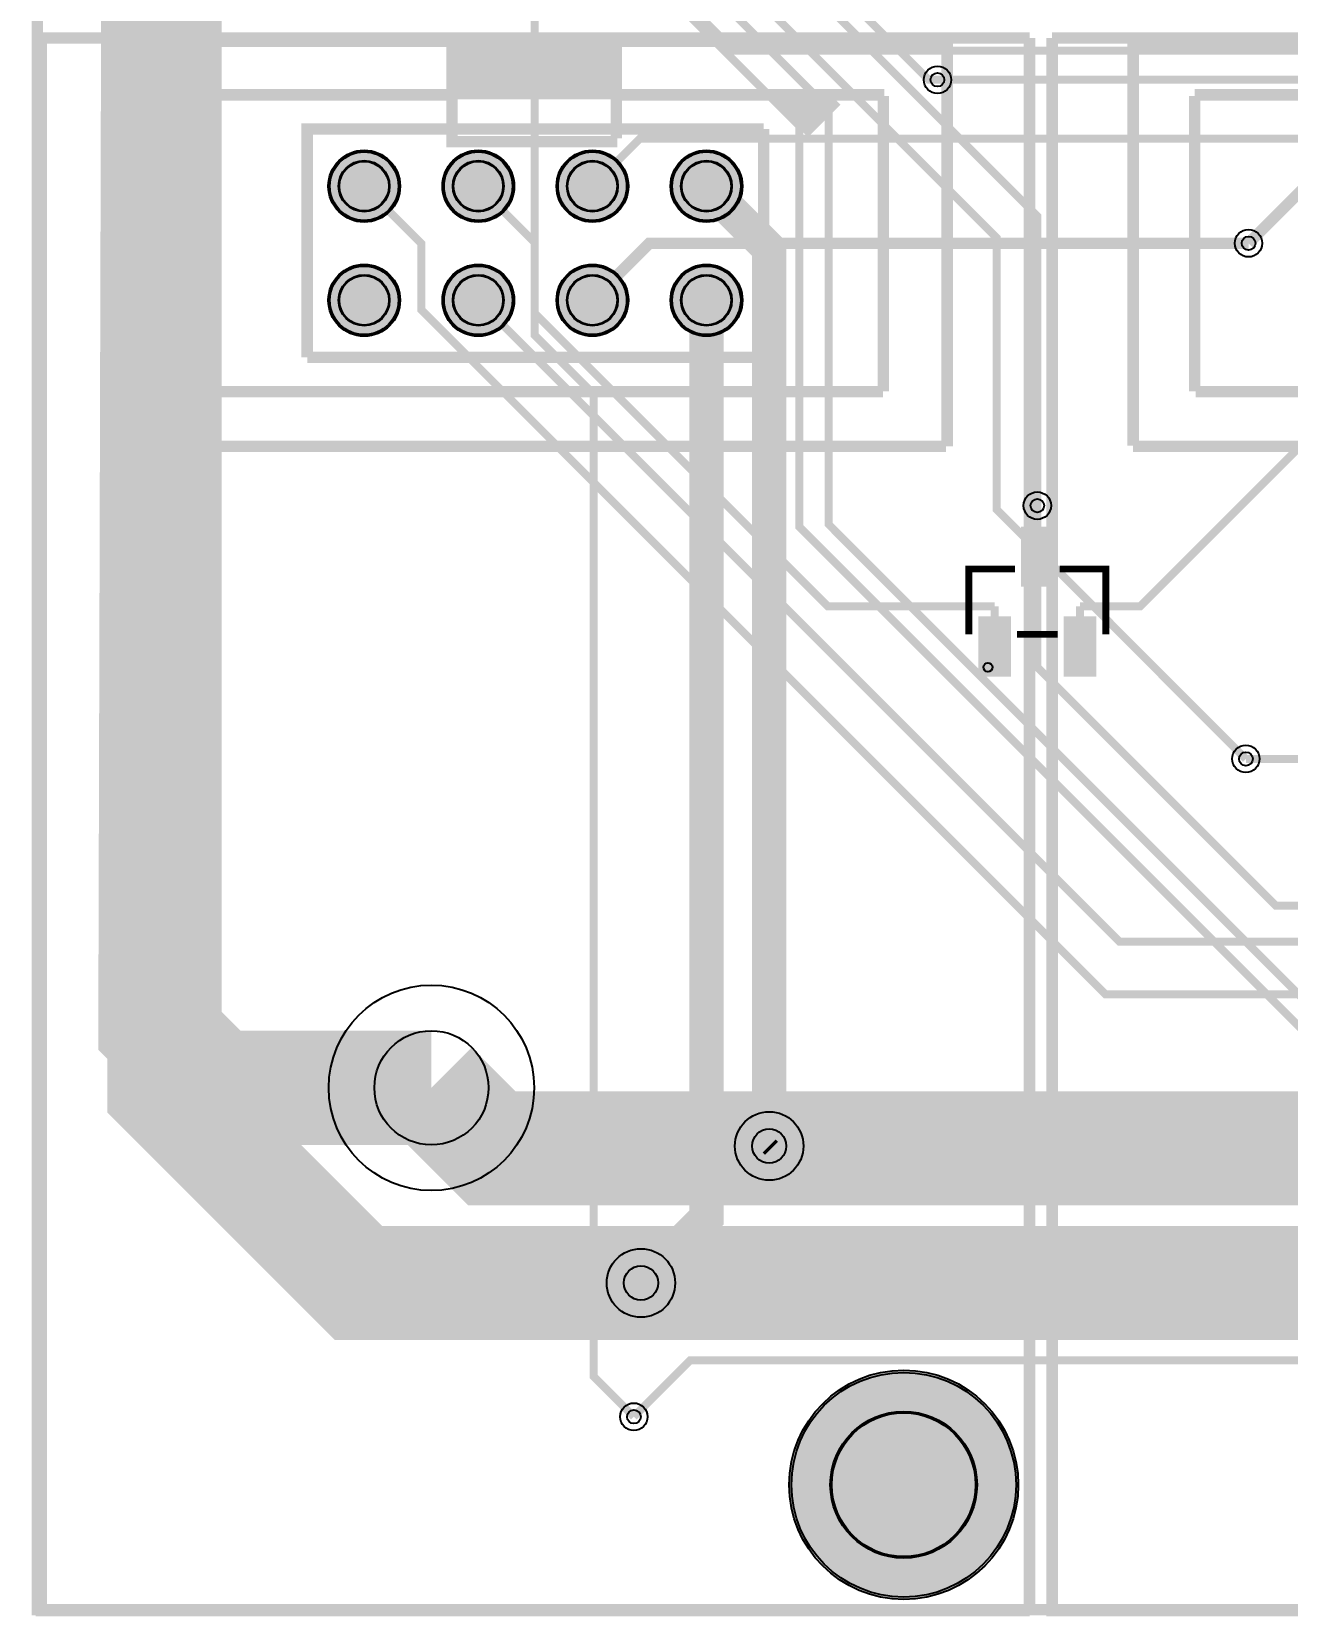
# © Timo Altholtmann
# Model space of a CAD drawing. Header units: millimetres. Extents: x 0 to 210, y -1 to 136.
# Drawn here: x -0.21 to 27.74, y -0.52 to 34.74 of the extents above; entities that cross this region are included whole.
import ezdxf

# ---------------------------------------------------------------- set-up
doc = ezdxf.new("R2010")
doc.units = ezdxf.units.MM
for name, color, linetype, true_color in [('BoardOutLine', 7, 'Continuous', 0xff00ff), ('BottomLayer', 7, 'Continuous', 0x0000ff), ('BottomSolderMaskLayer', 7, 'Continuous', 0xaa00ff), ('Document', 7, 'Continuous', 0xffffff), ('Hole', 7, 'Continuous', 0x222222), ('Multi-Layer', 7, 'Continuous', 0xc0c0c0), ('TopLayer', 7, 'Continuous', 0xff0000), ('TopPasteMaskLayer', 7, 'Continuous', 0x808080), ('TopSilkLayer', 7, 'Continuous', 0xffcc00), ('TopSolderMaskLayer', 7, 'Continuous', 0x800080)]:
    doc.layers.add(name, color=color, linetype=linetype, true_color=true_color)

msp = doc.modelspace()

# ---------------------------------------------------------------- hatches: boundary and pattern name
at = {"layer": 'BottomSolderMaskLayer'}
for points in [[(6.4, 31.307, 1), (7.975, 31.307, 1)], [(8.94, 31.307, 1), (10.515, 31.307, 1)], [(11.48, 31.307, 1), (13.055, 31.307, 1)], [(14.02, 31.307, 1), (15.595, 31.307, 1)], [(6.4, 28.767, 1), (7.975, 28.767, 1)], [(8.94, 28.767, 1), (10.515, 28.767, 1)], [(11.48, 28.767, 1), (13.055, 28.767, 1)], [(14.02, 28.767, 1), (15.595, 28.767, 1)], [(16.649, 2.407, 1), (21.751, 2.407, 1)]]:
    msp.add_hatch(color=256, dxfattribs=at).paths.add_polyline_path(points)
at = {"layer": 'Document'}
for points in [[(12.798, 33.237), (12.798, 34.437), (9.198, 34.437), (9.198, 33.237)], [(17.805, 33.339), (16.459, 33.339), (17.119, 32.679)]]:
    msp.add_hatch(color=256, dxfattribs=at).paths.add_polyline_path(points)
at = {"layer": 'Multi-Layer'}
for points in [[(6.426, 31.307, 1), (7.95, 31.307, 1)], [(8.966, 31.307, 1), (10.49, 31.307, 1)], [(11.506, 31.307, 1), (13.03, 31.307, 1)], [(14.046, 31.307, 1), (15.57, 31.307, 1)], [(6.426, 28.767, 1), (7.95, 28.767, 1)], [(8.966, 28.767, 1), (10.49, 28.767, 1)], [(11.506, 28.767, 1), (13.03, 28.767, 1)], [(14.046, 28.767, 1), (15.57, 28.767, 1)]]:
    msp.add_hatch(color=256, dxfattribs=at).paths.add_polyline_path(points)
at = {"layer": 'TopLayer'}
for points in [[(22.524, 23.686), (22.524, 22.436), (21.824, 22.436), (21.824, 23.686)], [(21.574, 21.686), (21.574, 20.436), (20.874, 20.436), (20.874, 21.686)], [(23.474, 21.686), (23.474, 20.436), (22.774, 20.436), (22.774, 21.686)]]:
    msp.add_hatch(color=256, dxfattribs=at).paths.add_polyline_path(points)
at = {"layer": 'TopPasteMaskLayer'}
for points in [[(22.524, 23.686), (22.524, 22.436), (21.824, 22.436), (21.824, 23.686)], [(21.574, 21.686), (21.574, 20.436), (20.874, 20.436), (20.874, 21.686)], [(23.474, 21.686), (23.474, 20.436), (22.774, 20.436), (22.774, 21.686)]]:
    msp.add_hatch(color=256, dxfattribs=at).paths.add_polyline_path(points)
at = {"layer": 'TopSolderMaskLayer'}
for points in [[(6.4, 31.307, 1), (7.975, 31.307, 1)], [(8.94, 31.307, 1), (10.515, 31.307, 1)], [(11.48, 31.307, 1), (13.055, 31.307, 1)], [(14.02, 31.307, 1), (15.595, 31.307, 1)], [(6.4, 28.767, 1), (7.975, 28.767, 1)], [(8.94, 28.767, 1), (10.515, 28.767, 1)], [(11.48, 28.767, 1), (13.055, 28.767, 1)], [(14.02, 28.767, 1), (15.595, 28.767, 1)], [(22.538, 23.732), (22.538, 22.391), (21.81, 22.391), (21.81, 23.732)], [(21.588, 21.732), (21.588, 20.391), (20.86, 20.391), (20.86, 21.732)], [(23.488, 21.732), (23.488, 20.391), (22.76, 20.391), (22.76, 21.732)], [(16.649, 2.407, 1), (21.751, 2.407, 1)]]:
    msp.add_hatch(color=256, dxfattribs=at).paths.add_polyline_path(points)

# ---------------------------------------------------------------- linework, layer by layer
at = {"layer": 'BoardOutLine', "const_width": 0.254}
msp.add_lwpolyline([(-0.086, 135.625), (209.914, 135.625), (209.914, -0.375), (-0.086, -0.375), (-0.086, 135.625)], close=True, dxfattribs=at)
at = {"layer": 'BottomLayer'}
for points, const_width in [([(8.686, 11.241), (3.911, 11.241), (2.54, 12.613), (2.717, 76.545), (4.663, 78.488)], 2.54), ([(10.061, 64.968), (8.589, 63.496), (8.589, 47.784), (9.9, 46.473), (9.9, 38.536), (10.986, 37.45), (10.986, 27.992), (12.296, 26.682), (12.296, 4.819), (13.193, 3.922)], 0.178), ([(19.951, 33.674), (19.758, 33.674), (15.516, 37.915), (15.516, 46.677), (20.378, 51.539), (22.579, 51.539), (23.648, 50.47)], 0.178), ([(10.497, 47.162), (12.583, 45.076), (12.583, 40.231), (22.174, 30.64), (22.174, 24.197)], 0.178), ([(2.631, 45.349), (2.54, 12.613), (3.911, 11.241), (8.686, 11.241)], 0.406), ([(11.278, 41.52), (10.449, 40.691), (10.449, 39.074), (16.878, 32.645), (16.878, 23.726), (35.366, 5.239), (44.295, 5.239), (44.476, 5.058), (61.343, 5.058), (61.461, 5.176), (86.498, 5.176), (101.042, 19.719), (101.042, 22.507)], 0.178), ([(11.104, 40.32), (21.269, 30.156), (21.269, 24.109), (26.816, 18.561)], 0.178), ([(11.129, 39.427), (17.53, 33.026), (17.53, 23.78), (35.558, 5.753), (36.35, 5.753), (39.925, 9.328), (39.925, 11.34), (39.546, 11.718), (39.546, 18.787), (43.796, 23.036)], 0.178), ([(32.099, 33), (29.838, 33), (26.876, 30.037)], 0.254), ([(16.205, 9.946), (16.205, 29.91), (14.808, 31.307)], 0.762), ([(16.205, 9.946), (16.205, 29.91), (14.808, 31.307)], 0.406), ([(13.35, 6.898), (14.808, 8.356), (14.808, 28.767)], 0.762), ([(13.35, 6.898), (14.808, 8.356), (14.808, 28.767)], 0.178)]:
    msp.add_lwpolyline(points, dxfattribs=dict(at, const_width=const_width))
at = {"layer": 'BottomSolderMaskLayer'}
for centre, radius in [((7.188, 31.307), 0.787), ((9.728, 31.307), 0.787), ((12.268, 31.307), 0.787), ((14.808, 31.307), 0.787), ((7.188, 31.307), 0.568), ((9.728, 31.307), 0.568), ((12.268, 31.307), 0.568), ((14.808, 31.307), 0.568), ((7.188, 28.767), 0.787), ((7.188, 28.767), 0.568), ((9.728, 28.767), 0.787), ((9.728, 28.767), 0.568), ((12.268, 28.767), 0.787), ((12.268, 28.767), 0.568), ((14.808, 28.767), 0.787), ((14.808, 28.767), 0.568), ((19.2, 2.407), 2.551), ((19.199, 2.407), 1.633)]:
    msp.add_circle(centre, radius, dxfattribs=at)
at = {"layer": 'Document'}
msp.add_circle((21.074, 20.601), 0.1, dxfattribs=at)
at = {"layer": 'Hole'}
for centre, radius in [((19.951, 33.674), 0.152), ((26.876, 30.037), 0.152), ((22.174, 24.197), 0.152), ((26.816, 18.561), 0.152), ((8.686, 11.241), 1.27), ((16.205, 9.946), 0.381), ((13.35, 6.898), 0.381), ((13.193, 3.921), 0.152)]:
    msp.add_circle(centre, radius, dxfattribs=at)
at = {"layer": 'Multi-Layer'}
for centre, radius in [((19.951, 33.674), 0.305), ((7.188, 31.307), 0.762), ((7.188, 31.307), 0.55), ((9.728, 31.307), 0.762), ((9.728, 31.307), 0.55), ((12.268, 31.307), 0.762), ((12.268, 31.307), 0.55), ((14.808, 31.307), 0.762), ((14.808, 31.307), 0.55), ((26.876, 30.037), 0.305), ((7.188, 28.767), 0.762), ((7.188, 28.767), 0.55), ((9.728, 28.767), 0.762), ((9.728, 28.767), 0.55), ((12.268, 28.767), 0.762), ((12.268, 28.767), 0.55), ((14.808, 28.767), 0.762), ((14.808, 28.767), 0.55), ((22.174, 24.197), 0.305), ((26.816, 18.561), 0.305), ((8.686, 11.241), 2.286), ((16.205, 9.946), 0.762), ((13.35, 6.898), 0.762), ((19.2, 2.407), 2.5), ((13.193, 3.921), 0.305), ((19.199, 2.407), 1.6)]:
    msp.add_circle(centre, radius, dxfattribs=at)
at = {"layer": 'TopLayer'}
for points, const_width in [([(127.33, 6.898), (7.061, 6.898), (2.743, 11.216), (2.743, 60.706), (2.743, 60.706), (2.743, 65.329)], 2.54), ([(13.35, 6.898), (7.061, 6.898), (2.743, 11.216), (2.743, 60.706), (2.743, 60.706), (2.743, 65.329)], 0.178), ([(8.052, 42.926), (8.052, 41.693), (15.423, 34.323), (40.807, 34.323)], 0.178), ([(99.261, 34.167), (87.144, 34.167), (86.769, 33.793), (46.502, 33.793), (46.326, 33.969), (42.214, 33.969), (41.918, 33.674), (19.951, 33.674)], 0.178), ([(34.772, 31.307), (33.718, 32.362), (13.322, 32.362), (12.268, 31.307)], 0.178), ([(7.188, 31.307), (8.458, 30.037), (8.458, 28.555), (23.69, 13.323), (41.118, 13.323)], 0.178), ([(9.728, 31.307), (10.986, 30.049), (10.986, 28.481), (17.513, 21.954), (21.224, 21.954)], 0.178), ([(23.124, 21.954), (24.464, 21.954), (30.723, 28.212), (30.723, 29.798), (32.232, 31.307)], 0.178), ([(26.876, 30.037), (13.538, 30.037), (12.268, 28.767)], 0.254), ([(9.728, 28.767), (24, 14.495), (41.299, 14.495), (41.768, 14.026), (41.768, 13.323)], 0.178), ([(22.174, 24.197), (22.174, 23.062)], 0.178), ([(22.174, 23.062), (22.174, 20.603), (27.483, 15.293), (40.32, 15.293)], 0.178), ([(21.224, 21.062), (21.224, 21.954)], 0.178), ([(23.124, 21.062), (23.124, 21.954)], 0.178), ([(40.129, 16.728), (38.296, 18.561), (26.816, 18.561)], 0.178), ([(8.686, 11.241), (10.033, 9.895), (129.768, 9.895)], 2.54), ([(8.686, 11.241), (10.033, 9.895), (16.256, 9.895)], 0.406), ([(16.256, 9.895), (16.205, 9.946)], 0.406), ([(16.256, 9.895), (38.863, 9.895)], 0.406), ([(35.876, 6.898), (13.35, 6.898)], 0.178), ([(13.193, 3.922), (14.451, 5.179), (102.156, 5.179), (103.414, 3.922)], 0.178)]:
    msp.add_lwpolyline(points, dxfattribs=dict(at, const_width=const_width))
at = {"layer": 'TopSilkLayer'}
for points, const_width in [([(22, 34.607), (0, 34.607)], 0.254), ([(0, 34.607), (0, -0.393), (22, -0.393)], 0.254), ([(1.803, 25.533), (1.803, 34.533)], 0.254), ([(20.142, 34.533), (1.806, 34.533)], 0.254), ([(12.827, 32.298), (9.144, 32.298), (9.144, 34.533), (8.331, 34.533)], 0.254), ([(12.801, 32.374), (12.801, 34.533)], 0.254), ([(20.167, 34.516), (20.167, 25.516)], 0.254), ([(22, -0.393), (22, 34.607)], 0.254), ([(44.504, 34.607), (22.504, 34.607)], 0.254), ([(22.504, 34.607), (22.504, -0.393), (44.504, -0.393)], 0.254), ([(24.307, 25.533), (24.307, 34.533)], 0.254), ([(42.646, 34.533), (24.31, 34.533)], 0.254), ([(9.118, 33.339), (3.175, 33.339)], 0.254), ([(3.175, 26.744), (3.175, 33.314)], 0.254), ([(18.77, 33.339), (12.827, 33.339)], 0.254), ([(17.703, 33.212), (17.068, 32.577), (16.383, 33.263), (16.383, 33.288)], 0.254), ([(18.745, 33.314), (18.745, 26.744)], 0.254), ([(31.623, 33.339), (25.679, 33.339)], 0.254), ([(25.679, 26.744), (25.679, 33.314)], 0.254), ([(5.92, 27.497), (5.92, 32.577), (16.08, 32.577)], 0.254), ([(16.08, 32.577), (16.08, 27.497)], 0.254), ([(16.08, 27.497), (5.92, 27.497)], 0.254), ([(18.736, 26.735), (3.198, 26.735)], 0.254), ([(41.241, 26.735), (25.702, 26.735)], 0.254), ([(20.139, 25.516), (1.798, 25.516)], 0.254), ([(42.644, 25.516), (24.302, 25.516)], 0.254), ([(20.648, 21.335), (20.648, 22.788), (21.679, 22.788)], 0.152), ([(23.7, 21.335), (23.7, 22.788), (22.668, 22.788)], 0.152), ([(22.629, 21.335), (21.718, 21.335)], 0.152)]:
    msp.add_lwpolyline(points, dxfattribs=dict(at, const_width=const_width))
for centre, radius in [((7.19, 31.307), 0.8), ((9.73, 31.307), 0.8), ((12.27, 31.307), 0.8), ((14.81, 31.307), 0.8), ((7.19, 28.767), 0.8), ((9.73, 28.767), 0.8), ((12.27, 28.767), 0.8), ((14.81, 28.767), 0.8), ((19.2, 2.407), 2.5)]:
    msp.add_circle(centre, radius, dxfattribs=at)
at = {"layer": 'TopSolderMaskLayer'}
for centre, radius in [((7.188, 31.307), 0.787), ((9.728, 31.307), 0.787), ((12.268, 31.307), 0.787), ((14.808, 31.307), 0.787), ((7.188, 31.307), 0.568), ((9.728, 31.307), 0.568), ((12.268, 31.307), 0.568), ((14.808, 31.307), 0.568), ((7.188, 28.767), 0.787), ((7.188, 28.767), 0.568), ((9.728, 28.767), 0.787), ((9.728, 28.767), 0.568), ((12.268, 28.767), 0.787), ((12.268, 28.767), 0.568), ((14.808, 28.767), 0.787), ((14.808, 28.767), 0.568), ((19.2, 2.407), 2.551), ((19.199, 2.407), 1.633)]:
    msp.add_circle(centre, radius, dxfattribs=at)

doc.saveas('drawing.dxf')
